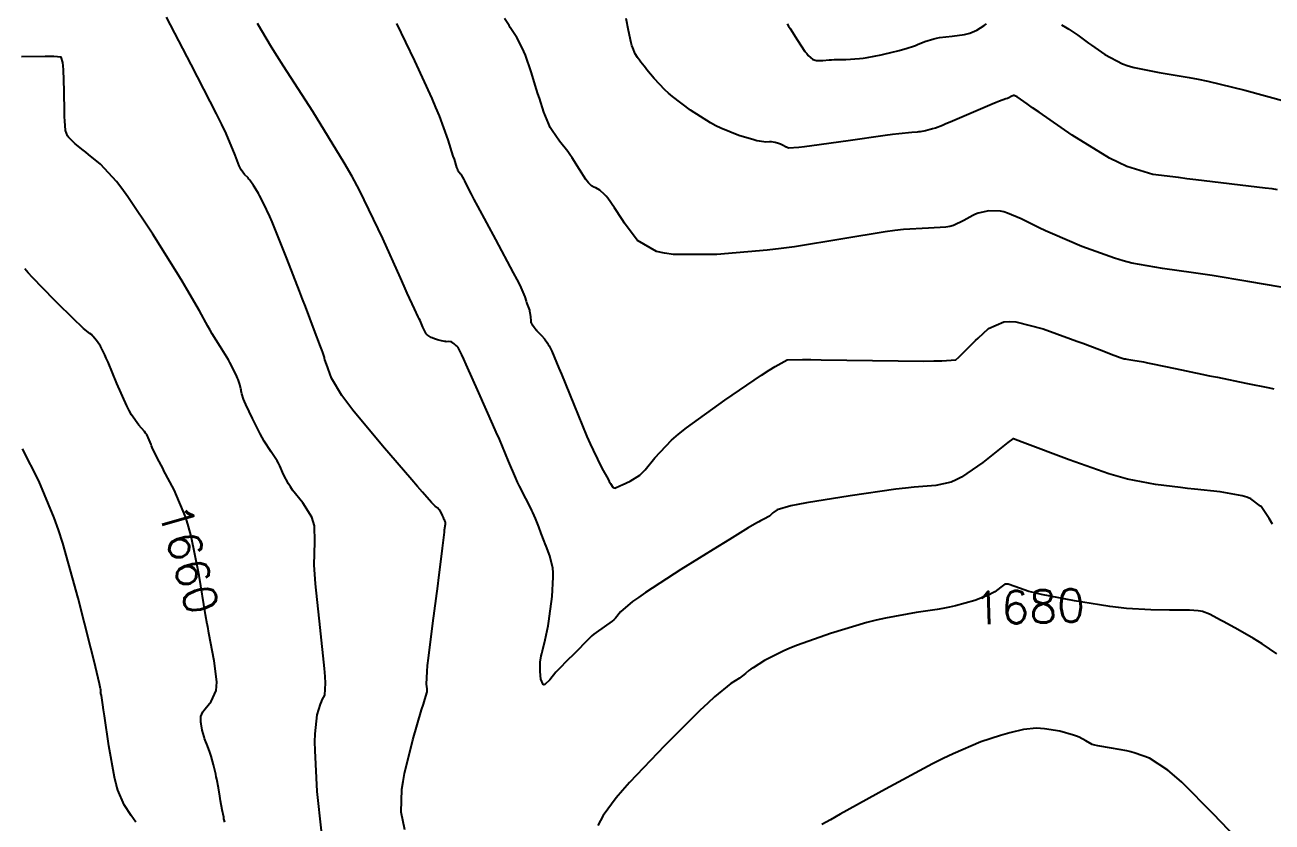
# Model space of a CAD drawing. Header units: metres. Extents: x 837477 to 838477, y 1189014 to 1191014.
# Drawn here: x 837711.5 to 837857.3, y 1189124.7 to 1189217.9 of the extents above; entities that cross this region are included whole.
import ezdxf

# ---------------------------------------------------------------- set-up
doc = ezdxf.new("R2010")
doc.units = ezdxf.units.M
doc.header["$LTSCALE"] = 0.3
doc.layers.add('COTAS 10', color=1, linetype='Continuous')
doc.styles.get("Standard").update_dxf_attribs({"font": 'simplex.shx'})

msp = doc.modelspace()

# ---------------------------------------------------------------- linework, layer by layer
at = {"layer": 'COTAS 10'}
for points, elevation in [([(837755.895, 1189123.827), (837755.439, 1189125.905), (837755.543, 1189128.603), (837755.671, 1189129.491), (837755.844, 1189130.439), (837756.826, 1189134.373), (837757.85, 1189137.863), (837758.048, 1189138.532), (837758.209, 1189139.073), (837758.483, 1189139.951), (837758.493, 1189140.111), (837758.487, 1189140.199), (837758.479, 1189140.305), (837758.419, 1189140.843), (837758.482, 1189142.339), (837758.551, 1189143.049), (837758.642, 1189143.886), (837759.157, 1189147.978), (837759.732, 1189152.321), (837759.861, 1189153.317), (837759.977, 1189154.223), (837760.286, 1189156.751), (837760.47, 1189158.327), (837760.507, 1189158.634), (837760.537, 1189158.885), (837760.596, 1189159.322), (837760.613, 1189159.403), (837760.617, 1189159.429), (837760.621, 1189159.457), (837760.636, 1189159.569), (837760.642, 1189159.679), (837760.641, 1189159.705), (837760.639, 1189159.729), (837760.623, 1189159.799), (837760.602, 1189159.854), (837760.596, 1189159.868), (837760.591, 1189159.881), (837760.574, 1189159.926), (837760.56, 1189159.964), (837760.556, 1189159.973), (837760.553, 1189159.982), (837760.542, 1189160.011), (837760.527, 1189160.044), (837760.521, 1189160.056), (837760.515, 1189160.069), (837760.486, 1189160.123), (837760.451, 1189160.193), (837760.44, 1189160.216), (837760.429, 1189160.24), (837760.389, 1189160.337), (837760.329, 1189160.478), (837760.306, 1189160.53), (837760.281, 1189160.588), (837760.167, 1189160.842), (837760.014, 1189161.113), (837759.964, 1189161.182), (837759.91, 1189161.247), (837759.688, 1189161.458), (837759.433, 1189161.675), (837759.359, 1189161.743), (837759.282, 1189161.815), (837758.993, 1189162.106), (837757.931, 1189163.312), (837757.368, 1189163.96), (837756.688, 1189164.746), (837753.26, 1189168.72), (837749.798, 1189172.889), (837749.096, 1189173.797), (837748.506, 1189174.598), (837747.303, 1189176.604), (837746.905, 1189177.701), (837746.823, 1189177.929), (837746.753, 1189178.125), (837746.601, 1189178.562), (837746.537, 1189178.77), (837746.522, 1189178.822), (837746.509, 1189178.871), (837746.475, 1189179.03), (837746.278, 1189179.611), (837746.163, 1189179.927), (837746.022, 1189180.31), (837745.293, 1189182.254), (837744.252, 1189184.983), (837743.913, 1189185.861), (837743.553, 1189186.793), (837742.072, 1189190.602), (837740.671, 1189194.125), (837740.362, 1189194.877), (837740.086, 1189195.531), (837739.375, 1189197.086), (837738.896, 1189197.96), (837738.768, 1189198.186), (837738.641, 1189198.404), (837738.198, 1189199.131), (837737.774, 1189199.741), (837737.66, 1189199.885), (837737.548, 1189200.018), (837737.151, 1189200.408), (837736.748, 1189200.952), (837736.632, 1189201.182), (837736.512, 1189201.446), (837736.062, 1189202.686), (837734.99, 1189205.202), (837734.478, 1189206.271), (837733.874, 1189207.501), (837730.917, 1189213.289), (837728.026, 1189218.801)], 1680), ([(837858.359, 1189187.254), (837854.45, 1189187.924), (837850.273, 1189188.62), (837849.176, 1189188.789), (837848.104, 1189188.946), (837844.45, 1189189.429), (837840.889, 1189190.075), (837839.876, 1189190.337), (837838.851, 1189190.634), (837835.052, 1189192.006), (837831.606, 1189193.476), (837830.804, 1189193.835), (837830.067, 1189194.173), (837827.954, 1189195.221), (837826.348, 1189195.922), (837825.931, 1189196.042), (837825.525, 1189196.129), (837824.162, 1189196.173), (837822.935, 1189195.896), (837822.615, 1189195.781), (837822.305, 1189195.649), (837821.26, 1189195.034), (837820.023, 1189194.459), (837819.592, 1189194.353), (837819.123, 1189194.27), (837817.109, 1189194.163), (837814.198, 1189193.995), (837813.163, 1189193.874), (837812.029, 1189193.72), (837807.109, 1189192.897), (837801.461, 1189191.987), (837799.869, 1189191.779), (837798.264, 1189191.591), (837792.367, 1189191.07), (837787.306, 1189191.081), (837786.228, 1189191.228), (837785.292, 1189191.437), (837783.08, 1189192.714), (837781.878, 1189194.324), (837781.578, 1189194.745), (837781.292, 1189195.154), (837780.379, 1189196.539), (837779.617, 1189197.651), (837779.426, 1189197.889), (837779.244, 1189198.096), (837778.663, 1189198.589), (837778.197, 1189198.844), (837778.088, 1189198.901), (837777.988, 1189198.952), (837777.702, 1189199.086), (837777.349, 1189199.438), (837777.208, 1189199.627), (837777.047, 1189199.856), (837776.311, 1189201.011), (837775.43, 1189202.378), (837775.178, 1189202.74), (837774.923, 1189203.095), (837773.975, 1189204.318), (837773.101, 1189205.554), (837772.894, 1189205.918), (837772.701, 1189206.291), (837772.127, 1189207.715), (837771.61, 1189209.337), (837771.452, 1189209.835), (837771.288, 1189210.354), (837770.645, 1189212.406), (837769.972, 1189214.355), (837769.79, 1189214.811), (837769.609, 1189215.229), (837768.971, 1189216.433), (837768.372, 1189217.361), (837768.217, 1189217.605), (837768.065, 1189217.844), (837767.555, 1189218.659)], 1710), ([(837857.934, 1189198.648), (837857.273, 1189198.732), (837856.488, 1189198.829), (837848.362, 1189199.805), (837847.323, 1189199.933), (837846.347, 1189200.054), (837843.333, 1189200.438), (837840.302, 1189201.352), (837839.315, 1189201.807), (837838.262, 1189202.349), (837833.925, 1189205.037), (837830.045, 1189207.702), (837829.28, 1189208.23), (837828.65, 1189208.667), (837827.494, 1189209.487), (837827.212, 1189209.632), (837827.132, 1189209.643), (837827.052, 1189209.641), (837826.758, 1189209.529), (837826.485, 1189209.37), (837826.417, 1189209.339), (837826.354, 1189209.313), (837826.154, 1189209.264), (837825.427, 1189209), (837825.031, 1189208.839), (837824.55, 1189208.639), (837822.108, 1189207.596), (837819.645, 1189206.54), (837819.151, 1189206.331), (837818.738, 1189206.159), (837817.924, 1189205.838), (837817.572, 1189205.741), (837817.451, 1189205.71), (837817.319, 1189205.676), (837816.755, 1189205.539), (837816.127, 1189205.417), (837815.955, 1189205.393), (837815.783, 1189205.373), (837815.171, 1189205.338), (837813.656, 1189205.182), (837812.916, 1189205.087), (837812.037, 1189204.969), (837807.705, 1189204.355), (837803.451, 1189203.759), (837802.621, 1189203.653), (837801.942, 1189203.572), (837800.748, 1189203.494), (837800.523, 1189203.597), (837800.455, 1189203.632), (837800.385, 1189203.669), (837800.11, 1189203.822), (837799.79, 1189203.977), (837799.691, 1189204.014), (837799.588, 1189204.05), (837799.179, 1189204.161), (837798.746, 1189204.228), (837798.627, 1189204.236), (837798.509, 1189204.24), (837798.086, 1189204.216), (837797.35, 1189204.299), (837797.034, 1189204.37), (837796.669, 1189204.463), (837794.947, 1189204.97), (837792.84, 1189205.817), (837792.233, 1189206.124), (837791.615, 1189206.461), (837789.298, 1189207.938), (837787.191, 1189209.526), (837786.706, 1189209.932), (837786.263, 1189210.325), (837785.018, 1189211.626), (837784.195, 1189212.658), (837784.017, 1189212.881), (837783.862, 1189213.076), (837783.486, 1189213.557), (837783.243, 1189213.89), (837783.171, 1189213.992), (837783.098, 1189214.099), (837782.819, 1189214.52), (837782.524, 1189215.214), (837782.44, 1189215.492), (837782.355, 1189215.808), (837782.042, 1189217.259), (837781.764, 1189218.66)], 1720), ([(837857.333, 1189159.546), (837856.921, 1189160.233), (837856.78, 1189160.452), (837856.628, 1189160.685), (837855.986, 1189161.629), (837855.942, 1189161.664), (837854.816, 1189162.516), (837854.331, 1189162.711), (837853.778, 1189162.886), (837851.199, 1189163.335), (837848.199, 1189163.651), (837847.38, 1189163.742), (837846.565, 1189163.833), (837843.664, 1189164.176), (837840.368, 1189164.832), (837839.305, 1189165.122), (837838.176, 1189165.459), (837833.554, 1189167.068), (837828.075, 1189169.146), (837827.05, 1189169.534), (837827.007, 1189169.544), (837826.996, 1189169.544), (837826.986, 1189169.542), (837826.953, 1189169.527), (837826.399, 1189169.089), (837823.458, 1189166.763), (837820.966, 1189165.047), (837820.352, 1189164.721), (837819.771, 1189164.461), (837817.95, 1189164.065), (837815.44, 1189163.899), (837814.425, 1189163.785), (837813.271, 1189163.642), (837807.95, 1189162.876), (837802.852, 1189162.042), (837801.839, 1189161.855), (837800.999, 1189161.688), (837799.406, 1189161.243), (837799.012, 1189160.957), (837798.928, 1189160.889), (837798.855, 1189160.828), (837798.684, 1189160.647), (837798.522, 1189160.494), (837798.456, 1189160.45), (837798.38, 1189160.404), (837798.028, 1189160.23), (837797.472, 1189159.951), (837797.268, 1189159.838), (837797.042, 1189159.711), (837796.044, 1189159.123), (837794.142, 1189157.958), (837793.346, 1189157.465), (837792.434, 1189156.9), (837788.166, 1189154.244), (837784.025, 1189151.579), (837783.193, 1189151.007), (837782.496, 1189150.507), (837781.115, 1189149.299), (837780.521, 1189148.584), (837780.321, 1189148.395), (837780.105, 1189148.209), (837779.2, 1189147.57), (837778.24, 1189146.909), (837777.991, 1189146.71), (837777.748, 1189146.503), (837776.933, 1189145.699), (837776.142, 1189144.857), (837775.915, 1189144.626), (837775.685, 1189144.396), (837774.826, 1189143.577), (837773.986, 1189142.743), (837773.767, 1189142.504), (837773.555, 1189142.262), (837772.838, 1189141.359), (837772.267, 1189140.808), (837772.146, 1189140.787), (837772.042, 1189140.824), (837771.802, 1189141.434), (837771.707, 1189142.338), (837771.695, 1189142.56), (837771.688, 1189142.77), (837771.716, 1189143.426), (837771.842, 1189144.175), (837771.898, 1189144.443), (837771.963, 1189144.739), (837772.275, 1189146.027), (837772.628, 1189147.696), (837772.719, 1189148.232), (837772.807, 1189148.8), (837773.103, 1189151.116), (837773.232, 1189153.38), (837773.216, 1189153.915), (837773.176, 1189154.41), (837772.847, 1189155.866), (837772.401, 1189156.992), (837772.289, 1189157.279), (837772.181, 1189157.556), (837771.834, 1189158.466), (837771.54, 1189159.248), (837771.465, 1189159.444), (837771.394, 1189159.631), (837771.162, 1189160.231), (837770.857, 1189160.915), (837770.739, 1189161.154), (837770.607, 1189161.416), (837770.012, 1189162.54), (837769.286, 1189163.985), (837769.071, 1189164.448), (837768.851, 1189164.938), (837768.007, 1189166.936), (837766.939, 1189169.482), (837766.578, 1189170.318), (837766.188, 1189171.211), (837764.541, 1189174.911), (837763.054, 1189178.2), (837762.765, 1189178.834), (837762.528, 1189179.349), (837762.116, 1189180.21), (837762.005, 1189180.322), (837761.958, 1189180.365), (837761.904, 1189180.412), (837761.652, 1189180.625), (837761.37, 1189180.815), (837761.297, 1189180.848), (837761.227, 1189180.873), (837760.992, 1189180.893), (837760.731, 1189180.884), (837760.644, 1189180.891), (837760.551, 1189180.902), (837760.163, 1189180.976), (837759.718, 1189181.098), (837759.589, 1189181.14), (837759.458, 1189181.186), (837758.966, 1189181.379), (837758.505, 1189181.694), (837758.394, 1189181.817), (837758.29, 1189181.955), (837757.976, 1189182.579), (837757.668, 1189183.346), (837757.567, 1189183.573), (837757.461, 1189183.807), (837757.022, 1189184.707), (837756.162, 1189186.545), (837755.789, 1189187.371), (837755.358, 1189188.334), (837753.316, 1189192.955), (837750.584, 1189198.585), (837749.719, 1189200.183), (837748.805, 1189201.799), (837745.112, 1189207.778), (837741.689, 1189213.064), (837740.946, 1189214.243), (837740.292, 1189215.299), (837738.672, 1189218.084)], 1690), ([(837754.915, 1189218.077), (837757.019, 1189213.711), (837759.037, 1189209.299), (837759.485, 1189208.258), (837759.883, 1189207.296), (837760.92, 1189204.478), (837761.514, 1189202.578), (837761.633, 1189202.195), (837761.936, 1189201.232), (837762.028, 1189201.004), (837762.059, 1189200.945), (837762.092, 1189200.887), (837762.231, 1189200.689), (837762.386, 1189200.488), (837762.429, 1189200.428), (837762.473, 1189200.365), (837762.629, 1189200.122), (837762.782, 1189199.845), (837762.823, 1189199.762), (837762.864, 1189199.676), (837763.007, 1189199.341), (837763.622, 1189198.129), (837763.961, 1189197.49), (837764.372, 1189196.72), (837766.465, 1189192.843), (837768.559, 1189188.93), (837768.971, 1189188.137), (837769.31, 1189187.47), (837769.931, 1189186.112), (837770.077, 1189185.61), (837770.118, 1189185.482), (837770.159, 1189185.36), (837770.309, 1189184.962), (837770.44, 1189184.56), (837770.469, 1189184.436), (837770.496, 1189184.306), (837770.568, 1189183.789), (837770.613, 1189183.338), (837770.623, 1189183.249), (837770.632, 1189183.177), (837770.655, 1189183.046), (837770.717, 1189182.956), (837770.751, 1189182.908), (837770.792, 1189182.851), (837771, 1189182.562), (837771.235, 1189182.255), (837771.292, 1189182.185), (837771.347, 1189182.123), (837771.517, 1189181.954), (837771.712, 1189181.765), (837771.782, 1189181.689), (837771.859, 1189181.603), (837772.194, 1189181.209), (837772.557, 1189180.711), (837772.651, 1189180.56), (837772.743, 1189180.403), (837773.054, 1189179.788), (837773.627, 1189178.432), (837773.885, 1189177.808), (837774.185, 1189177.076), (837775.626, 1189173.535), (837777.177, 1189169.812), (837777.547, 1189168.965), (837777.891, 1189168.199), (837778.919, 1189166.098), (837779.639, 1189164.799), (837779.789, 1189164.539), (837779.919, 1189164.322), (837780.209, 1189163.896), (837780.36, 1189163.798), (837780.401, 1189163.787), (837780.442, 1189163.783), (837780.59, 1189163.829), (837780.929, 1189164), (837781.091, 1189164.075), (837781.283, 1189164.162), (837782.221, 1189164.577), (837783.354, 1189165.298), (837783.667, 1189165.578), (837783.981, 1189165.893), (837785.114, 1189167.32), (837787.056, 1189169.359), (837787.88, 1189170.06), (837788.827, 1189170.819), (837793.281, 1189174.053), (837797.601, 1189176.976), (837798.464, 1189177.54), (837799.183, 1189177.997), (837800.575, 1189178.761), (837802.383, 1189178.792), (837803.363, 1189178.786), (837804.551, 1189178.775), (837810.575, 1189178.686), (837816.561, 1189178.622), (837817.725, 1189178.627), (837818.675, 1189178.642), (837820.324, 1189178.778), (837820.662, 1189179.078), (837820.786, 1189179.196), (837820.922, 1189179.329), (837821.52, 1189179.935), (837822.336, 1189180.749), (837822.608, 1189181.012), (837822.902, 1189181.292), (837824.129, 1189182.441), (837825.935, 1189183.198), (837826.593, 1189183.23), (837827.318, 1189183.186), (837830.507, 1189182.385), (837833.726, 1189181.223), (837834.471, 1189180.951), (837835.153, 1189180.7), (837837.085, 1189179.971), (837838.38, 1189179.469), (837838.66, 1189179.36), (837838.906, 1189179.265), (837839.511, 1189179.033), (837839.972, 1189178.898), (837840.127, 1189178.864), (837840.294, 1189178.831), (837840.997, 1189178.726), (837842.23, 1189178.52), (837842.731, 1189178.424), (837843.302, 1189178.312), (837845.938, 1189177.763), (837849.087, 1189177.098), (837849.98, 1189176.912), (837850.883, 1189176.724), (837854.219, 1189176.039), (837856.962, 1189175.472), (837857.49, 1189175.358)], 1700), ([(837800.599, 1189218.017), (837800.757, 1189217.759), (837800.939, 1189217.467), (837801.786, 1189216.116), (837802.666, 1189214.812), (837802.87, 1189214.548), (837803.055, 1189214.327), (837803.579, 1189213.879), (837804.009, 1189213.755), (837804.136, 1189213.738), (837804.266, 1189213.729), (837804.764, 1189213.756), (837805.49, 1189213.821), (837805.765, 1189213.835), (837806.072, 1189213.847), (837807.444, 1189213.878), (837809.036, 1189213.97), (837809.482, 1189214.022), (837809.929, 1189214.084), (837811.562, 1189214.402), (837813.029, 1189214.759), (837813.372, 1189214.845), (837813.688, 1189214.927), (837814.603, 1189215.179), (837815.369, 1189215.429), (837815.592, 1189215.51), (837815.82, 1189215.596), (837816.681, 1189215.949), (837817.714, 1189216.282), (837818.049, 1189216.355), (837818.407, 1189216.421), (837819.878, 1189216.593), (837821.302, 1189216.772), (837821.63, 1189216.843), (837821.929, 1189216.923), (837822.769, 1189217.289), (837823.603, 1189217.833), (837823.898, 1189218.026)], 1730), ([(837832.679, 1189217.905), (837833.129, 1189217.654), (837833.529, 1189217.42), (837834.565, 1189216.722), (837835.486, 1189216.016), (837835.815, 1189215.777), (837836.175, 1189215.519), (837837.739, 1189214.43), (837839.791, 1189213.372), (837840.459, 1189213.134), (837841.17, 1189212.919), (837844.098, 1189212.342), (837847.584, 1189211.771), (837848.647, 1189211.56), (837849.753, 1189211.325), (837854.098, 1189210.288), (837858.928, 1189208.939)], 1730), ([(837746.124, 1189123.729), (837745.651, 1189128.316), (837745.384, 1189133.095), (837745.37, 1189134.131), (837745.381, 1189135.042), (837745.634, 1189137.295), (837746.028, 1189138.519), (837746.128, 1189138.782), (837746.224, 1189139.012), (837746.537, 1189139.567), (837746.624, 1189140.987), (837746.578, 1189141.762), (837746.501, 1189142.704), (837745.968, 1189147.483), (837745.431, 1189152.582), (837745.351, 1189153.725), (837745.301, 1189154.751), (837745.371, 1189157.483), (837745.312, 1189159.383), (837745.182, 1189159.884), (837745.002, 1189160.374), (837743.941, 1189162.052), (837742.758, 1189163.539), (837742.501, 1189163.908), (837742.274, 1189164.259), (837741.713, 1189165.372), (837741.27, 1189166.382), (837741.119, 1189166.668), (837740.956, 1189166.956), (837740.263, 1189168.018), (837739.455, 1189169.271), (837739.219, 1189169.679), (837738.977, 1189170.114), (837738.062, 1189171.906), (837737.292, 1189173.547), (837737.143, 1189173.887), (837737.02, 1189174.177), (837736.808, 1189174.808), (837736.753, 1189175.159), (837736.73, 1189175.271), (837736.704, 1189175.391), (837736.58, 1189175.877), (837736.388, 1189176.459), (837736.319, 1189176.638), (837736.242, 1189176.825), (837735.909, 1189177.566), (837735.43, 1189178.47), (837735.262, 1189178.761), (837735.078, 1189179.068), (837734.286, 1189180.323), (837733.371, 1189181.793), (837733.109, 1189182.237), (837732.844, 1189182.697), (837731.86, 1189184.488), (837730.412, 1189187.016), (837729.856, 1189187.94), (837729.232, 1189188.96), (837726.418, 1189193.454), (837723.498, 1189197.826), (837722.809, 1189198.77), (837722.17, 1189199.597), (837720.294, 1189201.624), (837718.904, 1189202.764), (837718.572, 1189203.033), (837718.263, 1189203.281), (837717.341, 1189204.011), (837716.698, 1189204.615), (837716.566, 1189204.785), (837716.454, 1189204.955), (837716.213, 1189205.58), (837716.119, 1189206.674), (837716.099, 1189207.141), (837716.081, 1189207.678), (837716.038, 1189210.212), (837715.97, 1189212.638), (837715.937, 1189213.108), (837715.897, 1189213.491), (837715.699, 1189214.145), (837714.841, 1189214.2), (837714.385, 1189214.205), (837713.834, 1189214.206), (837711.055, 1189214.171)], 1670), ([(837734.836, 1189124.726), (837734.769, 1189124.992), (837734.739, 1189125.134), (837734.704, 1189125.305), (837734.536, 1189126.174), (837734.344, 1189127.217), (837734.293, 1189127.499), (837734.244, 1189127.778), (837734.079, 1189128.76), (837733.897, 1189129.755), (837733.838, 1189130.042), (837733.775, 1189130.333), (837733.517, 1189131.425), (837733.236, 1189132.449), (837733.158, 1189132.697), (837733.08, 1189132.93), (837732.8, 1189133.644), (837732.538, 1189134.299), (837732.472, 1189134.495), (837732.409, 1189134.698), (837732.206, 1189135.485), (837732.068, 1189136.235), (837732.047, 1189136.415), (837732.033, 1189136.582), (837732.045, 1189137.088), (837732.263, 1189137.613), (837732.379, 1189137.793), (837732.519, 1189137.988), (837733.227, 1189138.817), (837733.811, 1189140.11), (837733.873, 1189140.597), (837733.891, 1189141.14), (837733.596, 1189143.571), (837732.975, 1189146.806), (837732.836, 1189147.585), (837732.787, 1189147.856), (837732.593, 1189148.974), (837731.836, 1189153.571), (837730.9, 1189158.167), (837730.592, 1189159.285), (837730.264, 1189160.335), (837728.906, 1189163.567), (837727.682, 1189165.872), (837727.648, 1189165.935), (837727.382, 1189166.44), (837727.153, 1189166.88), (837726.623, 1189167.925), (837726.349, 1189168.532), (837726.28, 1189168.695), (837726.215, 1189168.856), (837726.004, 1189169.423), (837725.702, 1189170.019), (837725.579, 1189170.198), (837725.44, 1189170.385), (837724.792, 1189171.111), (837723.934, 1189172.328), (837723.662, 1189172.824), (837723.374, 1189173.388), (837722.209, 1189175.999), (837721.179, 1189178.471), (837720.977, 1189178.948), (837720.81, 1189179.335), (837720.509, 1189179.984), (837720.457, 1189180.042), (837720.448, 1189180.057), (837720.441, 1189180.072), (837720.436, 1189180.121), (837720.35, 1189180.284), (837720.292, 1189180.371), (837720.22, 1189180.476), (837719.835, 1189181.005), (837719.42, 1189181.526), (837719.329, 1189181.626), (837719.247, 1189181.707), (837719.038, 1189181.838), (837718.312, 1189182.444), (837717.905, 1189182.825), (837717.409, 1189183.297), (837714.873, 1189185.772), (837712.339, 1189188.368), (837711.844, 1189188.918), (837711.438, 1189189.395)], 1660), ([(837724.412, 1189124.732), (837724.142, 1189125.143), (837723.884, 1189125.532), (837723.05, 1189126.762), (837722.319, 1189128.482), (837722.126, 1189129.181), (837721.937, 1189129.977), (837721.284, 1189133.656), (837720.766, 1189137.179), (837720.662, 1189137.876), (837720.574, 1189138.453), (837720.399, 1189139.534), (837720.346, 1189139.772), (837720.336, 1189139.819), (837720.328, 1189139.857), (837720.317, 1189139.923), (837720.322, 1189139.937), (837720.325, 1189139.942), (837720.329, 1189139.947), (837720.348, 1189139.969), (837720.337, 1189140.128), (837720.322, 1189140.22), (837720.303, 1189140.333), (837720.188, 1189140.912), (837719.716, 1189142.88), (837719.471, 1189143.868), (837719.176, 1189145.049), (837717.695, 1189150.912), (837715.889, 1189157.343), (837715.389, 1189158.882), (837714.889, 1189160.315), (837713.081, 1189164.614), (837711.18, 1189168.346)], 1650), ([(837857.839, 1189144.399), (837856.112, 1189145.581), (837855.621, 1189145.894), (837855.124, 1189146.201), (837853.286, 1189147.258), (837851.635, 1189148.148), (837851.256, 1189148.351), (837850.912, 1189148.534), (837849.952, 1189149.034), (837849.147, 1189149.334), (837848.9, 1189149.39), (837848.643, 1189149.435), (837847.628, 1189149.5), (837846.279, 1189149.499), (837845.81, 1189149.502), (837845.302, 1189149.507), (837843.123, 1189149.535), (837840.263, 1189149.722), (837839.325, 1189149.827), (837838.324, 1189149.954), (837837.105, 1189150.146), (837834.178, 1189150.605), (837830.335, 1189151.345), (837829.525, 1189151.529), (837828.824, 1189151.703), (837827.21, 1189152.255), (837826.411, 1189152.547), (837826.224, 1189152.558), (837826.053, 1189152.537), (837825.56, 1189152.209), (837824.856, 1189151.649), (837824.551, 1189151.483), (837824.198, 1189151.312), (837822.529, 1189150.654), (837820.272, 1189150.014), (837819.549, 1189149.855), (837818.784, 1189149.703), (837818.113, 1189149.599), (837815.669, 1189149.218), (837812.071, 1189148.581), (837811.003, 1189148.333), (837809.903, 1189148.054), (837805.669, 1189146.788), (837801.78, 1189145.408), (837800.899, 1189145.058), (837800.102, 1189144.721), (837797.926, 1189143.62), (837796.598, 1189142.773), (837796.335, 1189142.597), (837796.117, 1189142.446), (837795.709, 1189142.113), (837795.381, 1189141.832), (837795.214, 1189141.715), (837795.013, 1189141.58), (837794.014, 1189140.949), (837792.081, 1189139.376), (837791.292, 1189138.647), (837790.393, 1189137.791), (837786.231, 1189133.639), (837782.163, 1189129.36), (837781.323, 1189128.423), (837780.608, 1189127.594), (837779.061, 1189125.499), (837778.437, 1189124.353)], 1680), ([(837853.934, 1189122.008), (837850.441, 1189125.682), (837846.71, 1189129.392), (837845.858, 1189130.158), (837845.083, 1189130.81), (837842.938, 1189132.22), (837841.261, 1189132.803), (837840.782, 1189132.934), (837840.296, 1189133.052), (837838.487, 1189133.369), (837836.902, 1189133.64), (837836.557, 1189133.73), (837836.252, 1189133.826), (837835.491, 1189134.224), (837834.723, 1189134.664), (837834.415, 1189134.787), (837834.065, 1189134.909), (837832.453, 1189135.353), (837830.66, 1189135.655), (837830.196, 1189135.689), (837829.746, 1189135.701), (837828.236, 1189135.563), (837826.602, 1189135.169), (837826.073, 1189135.019), (837825.512, 1189134.852), (837823.212, 1189134.104), (837819.976, 1189132.734), (837818.826, 1189132.175), (837817.565, 1189131.539), (837812.092, 1189128.593), (837806.79, 1189125.655), (837805.638, 1189125.023), (837804.622, 1189124.471)], 1670)]:
    msp.add_lwpolyline(points, dxfattribs=dict(at, elevation=elevation))

# ---------------------------------------------------------------- texts
at = {"layer": 'COTAS 10', "char_height": 3.8, "attachment_point": 7}
for s, insert, rotation in [('1660', (837727.022, 1189161.209, 1660), 285.74611), ('1680', (837822.415, 1189147.823, 1680), 1.64974)]:
    msp.add_mtext(s, dxfattribs=dict(at, insert=insert, rotation=rotation))

doc.saveas('drawing.dxf')
